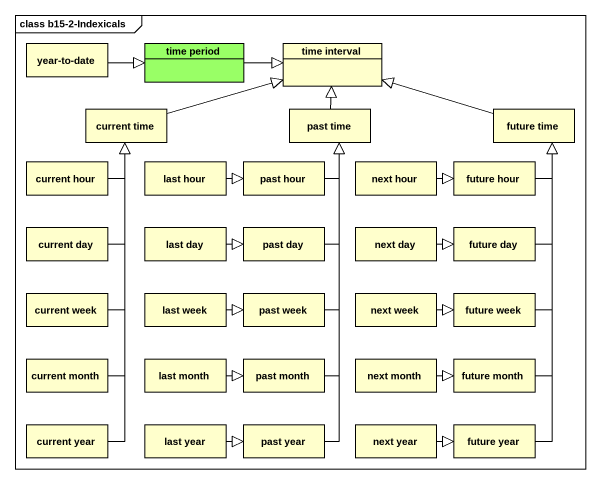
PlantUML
@startuml
mainframe class b15-2-Indexicals
hide circle
hide empty members
class "year-to-date" as year_to_date
class "time period" as time_period #99FF66
class "time interval" as time_interval
class "current time" as current_time
class "past time" as past_time
class "future time" as future_time
class "current hour" as current_hour
class "last hour" as last_hour
class "past hour" as past_hour
class "next hour" as next_hour
class "future hour" as future_hour
class "current day" as current_day
class "last day" as last_day
class "past day" as past_day
class "next day" as next_day
class "future day" as future_day
class "current week" as current_week
class "last week" as last_week
class "past week" as past_week
class "next week" as next_week
class "future week" as future_week
class "current month" as current_month
class "last month" as last_month
class "past month" as past_month
class "next month" as next_month
class "future month" as future_month
class "current year" as current_year
class "last year" as last_year
class "past year" as past_year
class "next year" as next_year
class "future year" as future_year
year_to_date -right-|> time_period
time_period -right-|> time_interval
current_time -right-|> time_interval
past_time -up-|> time_interval
future_time -left-|> time_interval
current_hour -up-|> current_time
last_hour -right-|> past_hour
past_hour -up-|> past_time
next_hour -right-|> future_hour
future_hour -up-|> future_time
current_day -up-|> current_time
last_day -right-|> past_day
past_day -up-|> past_time
next_day -right-|> future_day
future_day -up-|> future_time
current_week -up-|> current_time
last_week -right-|> past_week
past_week -up-|> past_time
next_week -right-|> future_week
future_week -up-|> future_time
current_month -up-|> current_time
last_month -right-|> past_month
past_month -up-|> past_time
next_month -right-|> future_month
future_month -up-|> future_time
current_year -up-|> current_time
last_year -right-|> past_year
past_year -up-|> past_time
next_year -right-|> future_year
future_year -up-|> future_time
@enduml
